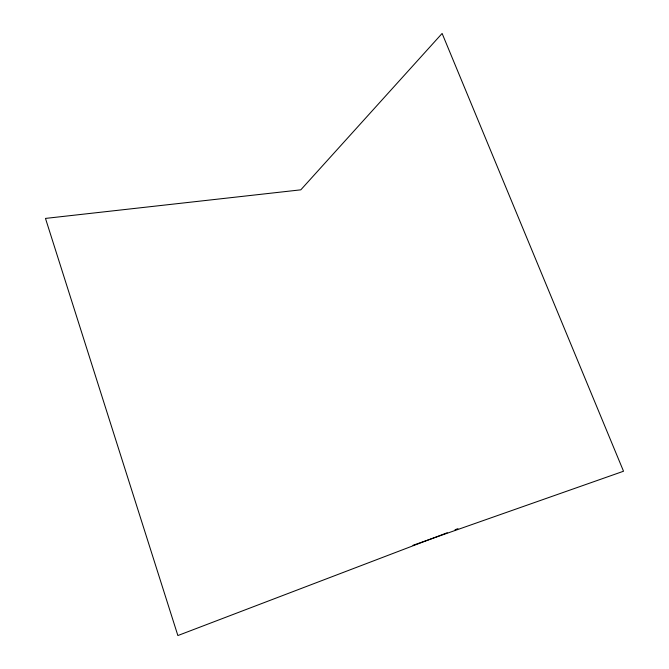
<?xml version="1.0" encoding="UTF-8"?>
<svg xmlns="http://www.w3.org/2000/svg" width="669" height="669" viewBox="0 0 669 669"><rect width="100%" height="100%" fill="white"/><g stroke="black" fill="none" stroke-linecap="round" stroke-linejoin="round"><path stroke-width="1" d="M447.226 532.75L177.87 635.55L45.475 218.412L300.807 189.837L442.117 33.45L623.525 471.235L412.949 545.302M455.012 529.773L457.931 528.661"/></g></svg>
